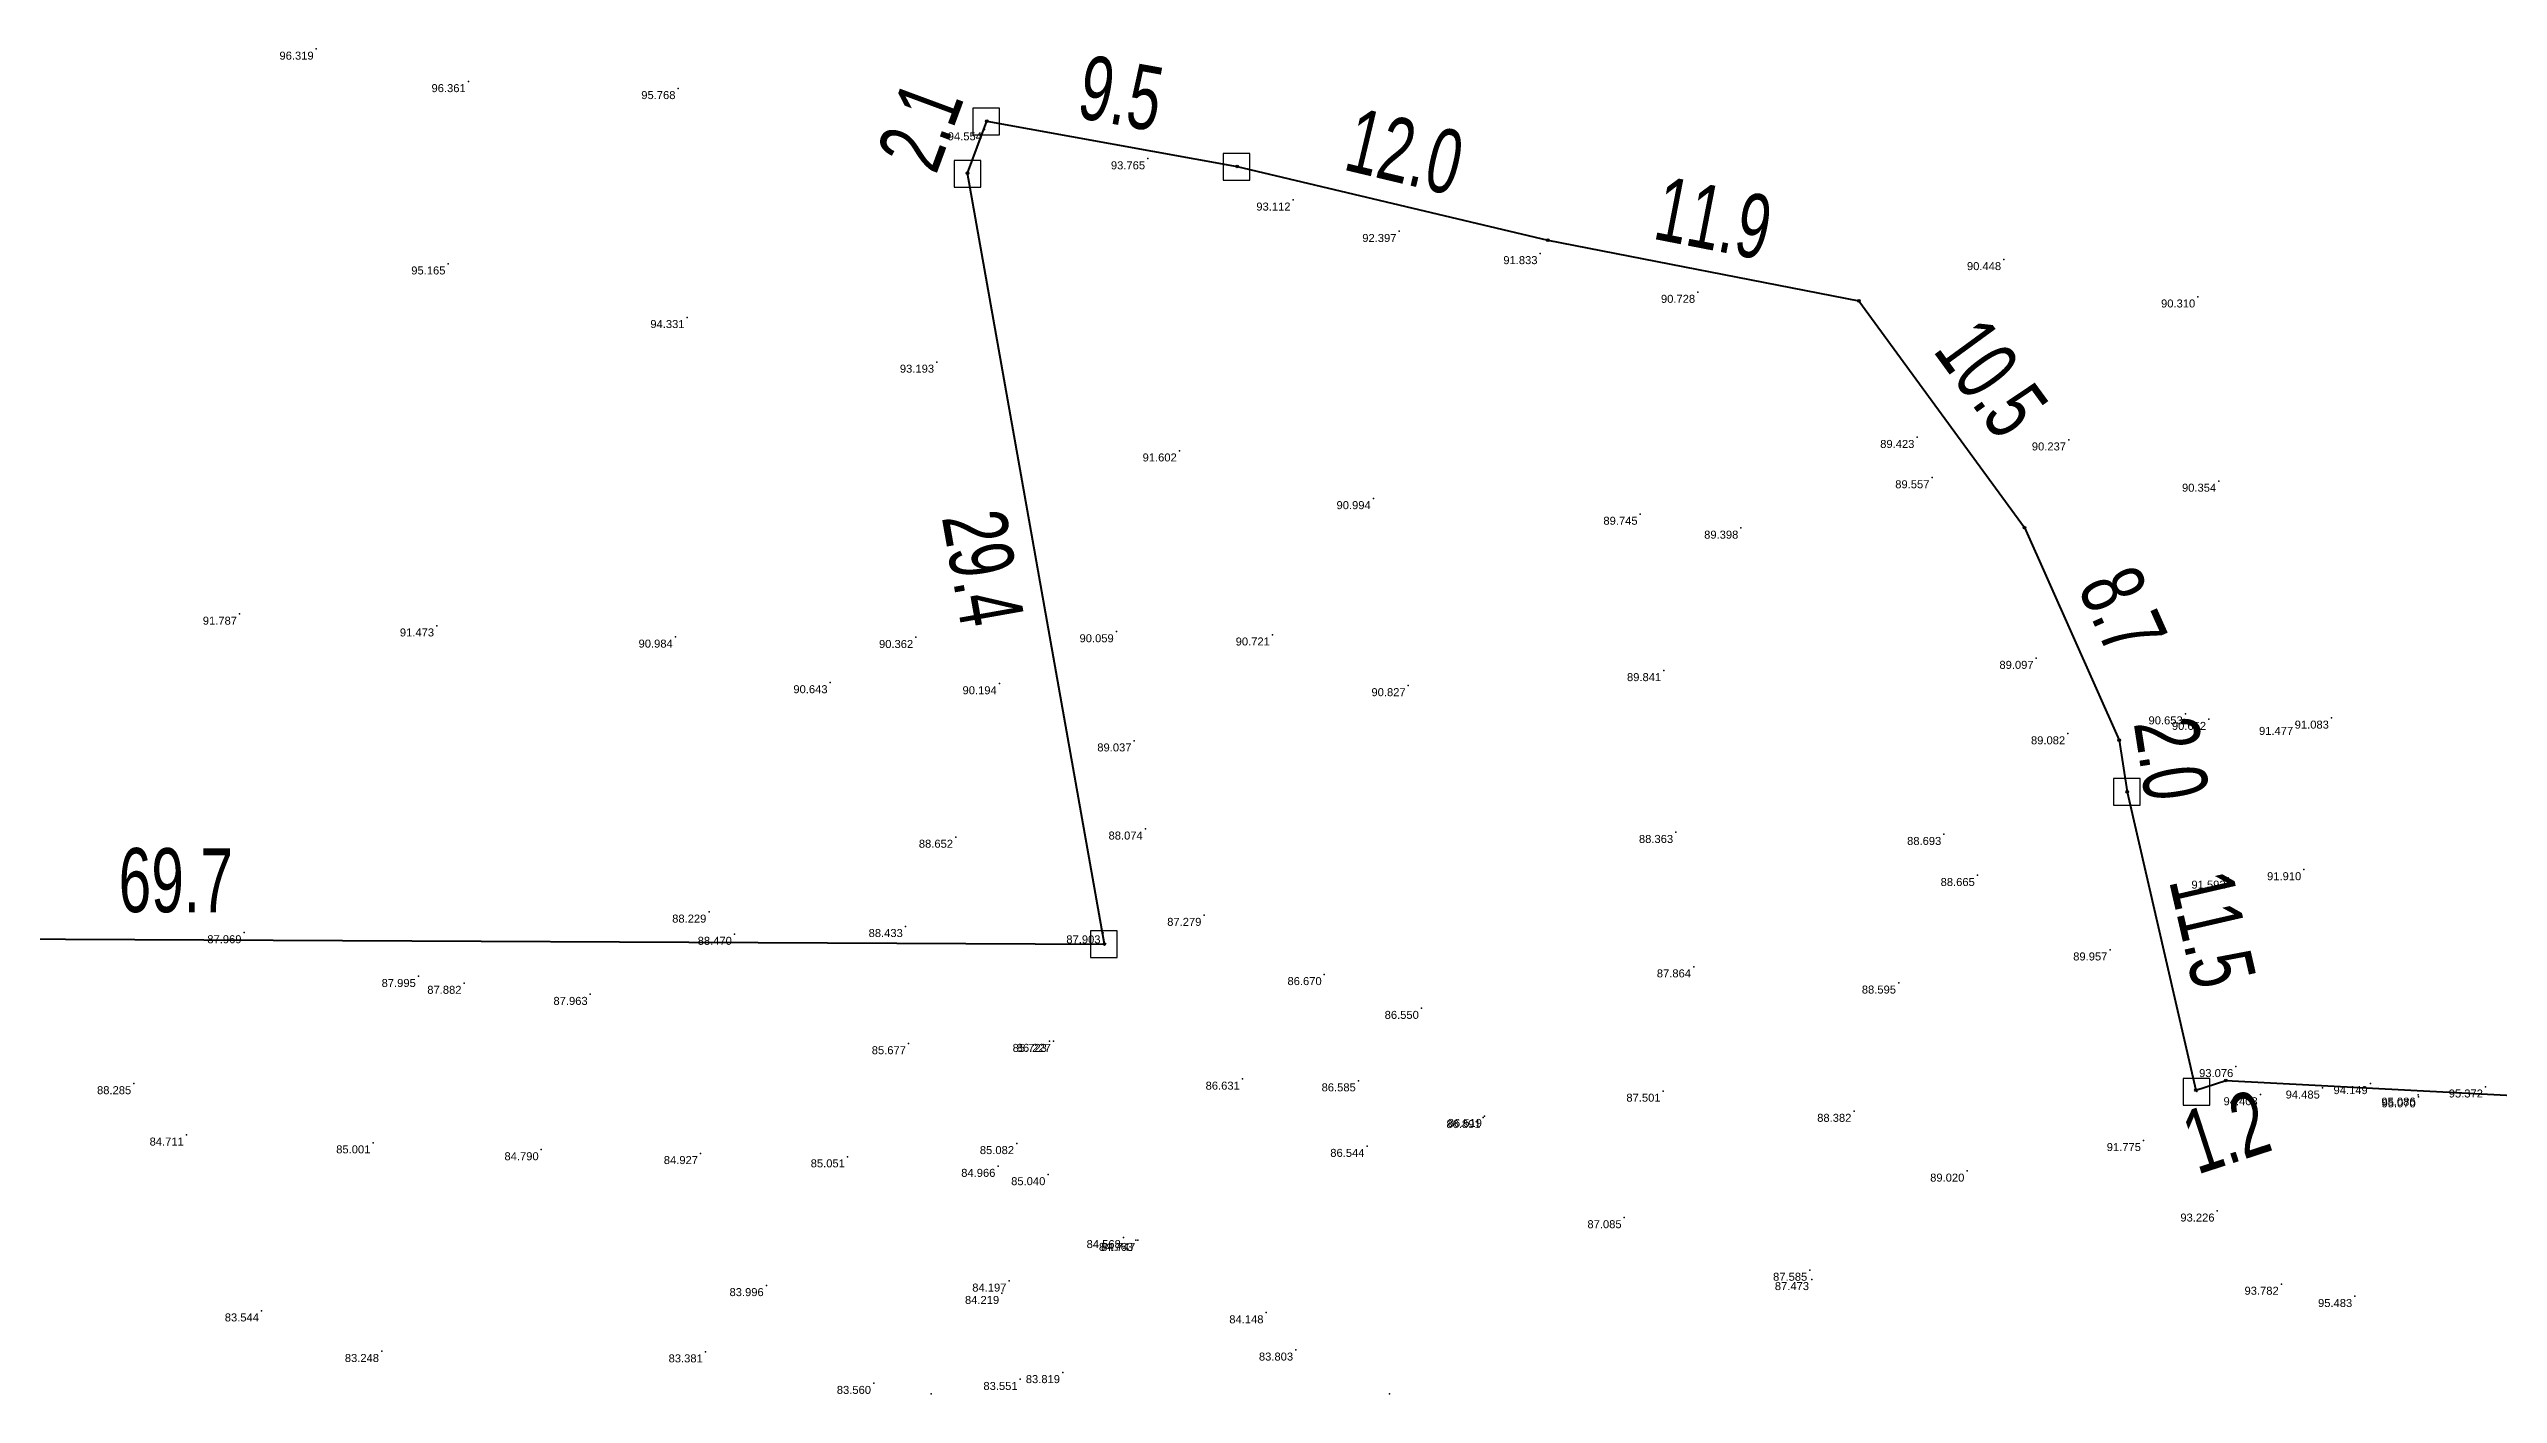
# Model space of a CAD drawing. Header units: millimetres. Extents: x 706139 to 707011, y 753722 to 954403.
# Drawn here: x 706618.8 to 706710.6, y 954233.1 to 954283.5 of the extents above; entities that cross this region are included whole.
import ezdxf
from ezdxf.enums import TextEntityAlignment as Align

# ---------------------------------------------------------------- set-up
doc = ezdxf.new("R2010")
doc.units = ezdxf.units.MM
doc.linetypes.add('SOLID_LINE', pattern=[0])
doc.layers.add('BD', color=1, linetype='Continuous', lineweight=40)
doc.layers.add('BD SYMBOL', color=7, linetype='Continuous', lineweight=30)
for name, color, linetype in [('dim', 7, 'Continuous'), ('Height', 7, 'Continuous'), ('SY SYMBOL', 7, 'Continuous')]:
    doc.layers.add(name, color=color, linetype=linetype)
doc.styles.add('DIM', font='ARIALN.TTF', dxfattribs={"width": 0.8, "height": 2.4})
doc.styles.get("Standard").update_dxf_attribs({"font": 'arial.ttf'})
doc.dimstyles.get("Standard").update_dxf_attribs({"dimtxt": 0.18, "dimasz": 0.18, "dimexe": 0.18, "dimexo": 0.0625, "dimgap": 0.09, "dimtad": 0, "dimtih": 1, "dimtoh": 1, "dimdec": 4, "dimzin": 0, "dimdsep": 46, "dimtxsty": 'Standard', "dimcen": 0.09, "dimadec": 0, "dimazin": 0, "dimtfac": 1, "dimtdec": 4, "dimtofl": 0, "dimtmove": 0, "dimatfit": 3, "dimfxl": 1, "dimtolj": 1, "dimtzin": 0, "dimarcsym": 0})

# ---------------------------------------------------------------- blocks, each defined once
blk = doc.blocks.new('BD')
at = {"linetype": 'ByBlock'}
for p, q in [((-0.037, -0.034), (0.037, 0.034)), ((-0.035, 0.035), (0.035, -0.035))]:
    blk.add_line(p, q, dxfattribs=at)
blk.add_circle((0, 0), 0.05)
blk.add_point((0, 0))
blk = doc.blocks.new('SYSTONE')
at = {"color": 6}
blk.add_polyline3d([(-0.256, -0.003, 0), (-0.256, -0.253, 0), (0.244, -0.253, 0), (0.244, 0.247, 0), (-0.256, 0.247, 0), (-0.256, -0.003, 0)], close=True, dxfattribs=at)
blk.add_point((0, 0), dxfattribs=at)
blk = doc.blocks.new('*D57')
at = {"layer": 'Defpoints', "color": 0, "transparency": 16777216}
for p in [(707907.16, 954220.994), (707837.498, 954219.095), (707907.15, 954218.779)]:
    blk.add_point(p, dxfattribs=at)
at = {"layer": 'dim', "color": 0, "transparency": 16777216, "insert": (707872.334, 954221.152), "char_height": 2.4, "attachment_point": 5, "rotation": 359.74006, "style": 'DIM'}
blk.add_mtext('\\A1;69.7', dxfattribs=at)
blk = doc.blocks.new('*D58')
at = {"layer": 'Defpoints', "color": 0, "transparency": 16777216}
for p in [(707900.025, 954247.325), (707902.018, 954247.679), (707907.15, 954218.779)]:
    blk.add_point(p, dxfattribs=at)
at = {"layer": 'dim', "color": 0, "transparency": 16777216, "insert": (707902.591, 954232.875), "char_height": 2.4, "attachment_point": 5, "rotation": 280.06949, "style": 'DIM'}
blk.add_mtext('\\A1;29.4', dxfattribs=at)
blk = doc.blocks.new('*D59')
at = {"layer": 'Defpoints', "color": 0, "transparency": 16777216}
for p in [(707900.604, 954250.414), (707902.738, 954249.623), (707902.018, 954247.679)]:
    blk.add_point(p, dxfattribs=at)
at = {"layer": 'dim', "color": 0, "transparency": 16777216, "insert": (707900.244, 954249.442), "char_height": 2.4, "attachment_point": 5, "rotation": 69.67686, "style": 'DIM'}
blk.add_mtext('\\A1;2.1', dxfattribs=at)
blk = doc.blocks.new('*D60')
at = {"layer": 'Defpoints', "color": 0, "transparency": 16777216}
for p in [(707912.466, 954249.824), (707902.738, 954249.623), (707912.126, 954247.933)]:
    blk.add_point(p, dxfattribs=at)
at = {"layer": 'dim', "color": 0, "transparency": 16777216, "insert": (707907.772, 954250.669), "char_height": 2.4, "attachment_point": 5, "rotation": 349.79508, "style": 'DIM'}
blk.add_mtext('\\A1;9.5', dxfattribs=at)
blk = doc.blocks.new('*D61')
at = {"layer": 'Defpoints', "color": 0, "transparency": 16777216}
for p in [(707912.126, 954247.933), (707924.239, 954247.092), (707923.781, 954245.162)]:
    blk.add_point(p, dxfattribs=at)
at = {"layer": 'dim', "color": 0, "transparency": 16777216, "insert": (707918.412, 954248.477), "char_height": 2.4, "attachment_point": 5, "rotation": 346.62611, "style": 'DIM'}
blk.add_mtext('\\A1;12.0', dxfattribs=at)
blk = doc.blocks.new('*D62')
at = {"layer": 'Defpoints', "color": 0, "transparency": 16777216}
for p in [(707923.781, 954245.162), (707935.821, 954244.844), (707935.441, 954242.892)]:
    blk.add_point(p, dxfattribs=at)
at = {"layer": 'dim', "color": 0, "transparency": 16777216, "insert": (707929.991, 954245.979), "char_height": 2.4, "attachment_point": 5, "rotation": 348.98331, "style": 'DIM'}
blk.add_mtext('\\A1;11.9', dxfattribs=at)
blk = doc.blocks.new('*D63')
at = {"layer": 'Defpoints', "color": 0, "transparency": 16777216}
for p in [(707935.441, 954242.892), (707943.506, 954235.744), (707941.649, 954234.388)]:
    blk.add_point(p, dxfattribs=at)
at = {"layer": 'dim', "color": 0, "transparency": 16777216, "insert": (707940.402, 954239.996), "char_height": 2.4, "attachment_point": 5, "rotation": 306.1298, "style": 'DIM'}
blk.add_mtext('\\A1;10.5', dxfattribs=at)
blk = doc.blocks.new('*D64')
at = {"layer": 'Defpoints', "color": 0, "transparency": 16777216}
for p in [(707941.649, 954234.388), (707947.104, 954227.267), (707945.201, 954226.419)]:
    blk.add_point(p, dxfattribs=at)
at = {"layer": 'dim', "color": 0, "transparency": 16777216, "insert": (707945.328, 954231.252), "char_height": 2.4, "attachment_point": 5, "rotation": 294.02383, "style": 'DIM'}
blk.add_mtext('\\A1;8.7', dxfattribs=at)
blk = doc.blocks.new('*D65')
at = {"layer": 'Defpoints', "color": 0, "transparency": 16777216}
for p in [(707945.201, 954226.419), (707945.502, 954224.482), (707947.294, 954224.761)]:
    blk.add_point(p, dxfattribs=at)
at = {"layer": 'dim', "color": 0, "transparency": 16777216, "insert": (707947.144, 954225.729), "char_height": 2.4, "attachment_point": 5, "rotation": 278.83283, "style": 'DIM'}
blk.add_mtext('\\A1;2.0', dxfattribs=at)
blk = doc.blocks.new('*D66')
at = {"layer": 'Defpoints', "color": 0, "transparency": 16777216}
for p in [(707945.502, 954224.482), (707948.076, 954213.299), (707949.98, 954213.738)]:
    blk.add_point(p, dxfattribs=at)
at = {"layer": 'dim', "color": 0, "transparency": 16777216, "insert": (707948.693, 954219.329), "char_height": 2.4, "attachment_point": 5, "rotation": 282.96206, "style": 'DIM'}
blk.add_mtext('\\A1;11.5', dxfattribs=at)
blk = doc.blocks.new('*D67')
at = {"layer": 'Defpoints', "color": 0, "transparency": 16777216}
for p in [(707948.076, 954213.299), (707949.202, 954213.667), (707949.77, 954211.927)]:
    blk.add_point(p, dxfattribs=at)
at = {"layer": 'dim', "color": 0, "transparency": 16777216, "insert": (707949.207, 954211.743), "char_height": 2.4, "attachment_point": 5, "rotation": 18.09846, "style": 'DIM'}
blk.add_mtext('\\A1;1.2', dxfattribs=at)
blk = doc.blocks.new('*D68')
at = {"layer": 'Defpoints', "color": 0, "transparency": 16777216}
for p in [(707977.032, 954214.091), (707949.202, 954213.667), (707976.932, 954212.197)]:
    blk.add_point(p, dxfattribs=at)
at = {"layer": 'dim', "color": 0, "transparency": 16777216, "insert": (707963.167, 954214.826), "char_height": 2.4, "attachment_point": 5, "rotation": 356.96552, "style": 'DIM'}
blk.add_mtext('\\A1;27.8', dxfattribs=at)
blk = doc.blocks.new('FGHFGH')
at = {"layer": 'BD'}
for p, q in [((707902.01774, 954247.6792), (707902.73774, 954249.6232)), ((707902.73774, 954249.6232), (707912.12574, 954247.9332)), ((707912.12574, 954247.9332), (707923.78074, 954245.1622)), ((707907.14974, 954218.7792), (707902.01774, 954247.6792)), ((707923.78074, 954245.1622), (707935.44074, 954242.8922)), ((707935.44074, 954242.8922), (707941.64874, 954234.3882)), ((707941.64874, 954234.3882), (707945.20074, 954226.4192)), ((707945.20074, 954226.4192), (707945.50174, 954224.4822)), ((707945.50174, 954224.4822), (707948.07574, 954213.2992)), ((707837.49774, 954219.0952), (707907.14974, 954218.7792)), ((707948.07574, 954213.2992), (707949.20174, 954213.6672)), ((707949.20174, 954213.6672), (707976.93174, 954212.1972))]:
    blk.add_line(p, q, dxfattribs=at)
at = {"layer": 'BD SYMBOL'}
for p in [(707902.73774, 954249.6232, 94.729), (707912.12574, 954247.9332, 94.053), (707902.01774, 954247.6792, 94.406), (707923.78074, 954245.1622, 91.924), (707935.44074, 954242.8922, 90.565), (707941.64874, 954234.3882, 90.116), (707945.20074, 954226.4192, 89.862), (707945.50174, 954224.4822, 90.398), (707907.14974, 954218.7792, 88.075), (707948.07574, 954213.2992, 92.478), (707949.20174, 954213.6672, 93.255)]:
    blk.add_blockref('BD', p, dxfattribs=at)
at = {"layer": 'SY SYMBOL', "xscale": 2, "yscale": 2, "zscale": 2}
for p in [(707902.73374, 954249.6212, 94.723), (707902.02974, 954247.6592, 94.397), (707912.12174, 954247.9242, 94.052), (707945.49474, 954224.4962, 90.366), (707907.14774, 954218.7852, 88.097), (707948.10974, 954213.2442, 92.548)]:
    blk.add_blockref('SYSTONE', p, dxfattribs=at)
at = {"layer": 'dim'}
for p1, p2, distance, picture, middle in [((707902.73774, 954249.6232), (707912.12574, 954247.9332), 1.92136, '*D60', (707907.77214, 954250.66917)), ((707902.01774, 954247.6792), (707902.73774, 954249.6232), 2.27549, '*D59', (707900.2439, 954249.44151)), ((707912.12574, 954247.9332), (707923.78074, 954245.1622), 1.98321, '*D61', (707918.41196, 954248.47713)), ((707923.78074, 954245.1622), (707935.44074, 954242.8922), 1.98805, '*D62', (707929.99064, 954245.97861)), ((707907.14974, 954218.7792), (707902.01774, 954247.6792), 2.02414, '*D58', (707902.59078, 954232.8753)), ((707935.44074, 954242.8922), (707941.64874, 954234.3882), 2.29896, '*D63', (707940.40157, 954239.99571)), ((707941.64874, 954234.3882), (707945.20074, 954226.4192), 2.08326, '*D64', (707945.32754, 954231.25183)), ((707945.20074, 954226.4192), (707945.50174, 954224.4822), 1.81394, '*D65', (707947.14367, 954225.72924)), ((707945.50174, 954224.4822), (707948.07574, 954213.2992), 1.95426, '*D66', (707948.6932, 954219.32906)), ((707837.49774, 954219.0952), (707907.14974, 954218.7792), 2.21499, '*D57', (707872.33379, 954221.15217)), ((707949.20174, 954213.6672), (707976.93174, 954212.1972), 1.89644, '*D68', (707963.16713, 954214.82598)), ((707948.07574, 954213.2992), (707949.20174, 954213.6672), -1.83075, '*D67', (707949.20746, 954211.74303))]:
    dim = blk.add_aligned_dim(p1=p1, p2=p2, distance=distance, dimstyle='Standard', dxfattribs=at)
    dim.commit()
    dim.dimension.update_dxf_attribs({"geometry": picture, "text_midpoint": middle})

msp = doc.modelspace()

# ---------------------------------------------------------------- linework, layer by layer
at = {"color": 0, "linetype": 'SOLID_LINE'}
for p in [(706628.7845, 954283.5488, 96.3193), (706628.7845, 954283.5488, 96.3193), (706634.4848, 954282.3311, 96.361), (706634.4848, 954282.3311, 96.361), (706642.3491, 954282.0705, 95.7683), (706642.3491, 954282.0705, 95.7683), (706653.8392, 954280.5249, 94.5537), (706653.8392, 954280.5249, 94.5537), (706659.9567, 954279.4375, 93.7649), (706659.9567, 954279.4375, 93.7649), (706665.4085, 954277.8905, 93.1119), (706665.4085, 954277.8905, 93.1119), (706669.3808, 954276.7132, 92.3966), (706669.3808, 954276.7132, 92.3966), (706633.7257, 954275.4957, 95.1645), (706633.7257, 954275.4957, 95.1645), (706674.6688, 954275.8832, 91.8328), (706674.6688, 954275.8832, 91.8328), (706692.0508, 954275.6586, 90.448), (706692.0508, 954275.6586, 90.448), (706680.5787, 954274.4328, 90.7278), (706680.5787, 954274.4328, 90.7278), (706699.3283, 954274.2587, 90.3103), (706699.3283, 954274.2587, 90.3103), (706642.6887, 954273.4866, 94.3309), (706642.6887, 954273.4866, 94.3309), (706652.0451, 954271.8138, 93.1931), (706652.0451, 954271.8138, 93.1931), (706688.7992, 954268.9921, 89.4226), (706688.7992, 954268.9921, 89.4226), (706661.1448, 954268.4859, 91.6015), (706661.1448, 954268.4859, 91.6015), (706694.484, 954268.899, 90.2368), (706694.484, 954268.899, 90.2368), (706689.3636, 954267.4803, 89.5573), (706689.3636, 954267.4803, 89.5573), (706700.1129, 954267.3516, 90.3541), (706700.1129, 954267.3516, 90.3541), (706668.4157, 954266.6981, 90.9941), (706668.4157, 954266.6981, 90.9941), (706678.4211, 954266.1125, 89.7451), (706678.4211, 954266.1125, 89.7451), (706682.1982, 954265.5912, 89.3981), (706682.1982, 954265.5912, 89.3981), (706625.9106, 954262.3668, 91.7868), (706625.9106, 954262.3668, 91.7868), (706633.2987, 954261.9261, 91.473), (706633.2987, 954261.9261, 91.473), (706658.7803, 954261.7067, 90.0586), (706658.7803, 954261.7067, 90.0586), (706642.2476, 954261.5066, 90.984), (706642.2476, 954261.5066, 90.984), (706651.2618, 954261.4922, 90.3618), (706651.2618, 954261.4922, 90.3618), (706664.634, 954261.5866, 90.7209), (706664.634, 954261.5866, 90.7209), (706693.2686, 954260.7102, 89.0974), (706693.2686, 954260.7102, 89.0974), (706648.0514, 954259.7969, 90.643), (706648.0514, 954259.7969, 90.643), (706679.3056, 954260.2499, 89.8405), (706679.3056, 954260.2499, 89.8405), (706654.3937, 954259.7577, 90.1944), (706654.3937, 954259.7577, 90.1944), (706669.7253, 954259.6862, 90.8266), (706669.7253, 954259.6862, 90.8266), (706698.8589, 954258.6295, 90.6534), (706698.8589, 954258.6295, 90.6534), (706699.7354, 954258.4223, 90.6524), (706699.7354, 954258.4223, 90.6524), (706703.0006, 954258.2357, 91.4768), (706703.0006, 954258.2357, 91.4768), (706704.3392, 954258.4698, 91.0832), (706704.3392, 954258.4698, 91.0832), (706659.4465, 954257.6147, 89.0365), (706659.4465, 954257.6147, 89.0365), (706694.452, 954257.8816, 89.0818), (706694.452, 954257.8816, 89.0818), (706659.8679, 954254.3112, 88.0737), (706659.8679, 954254.3112, 88.0737), (706652.7558, 954254.004, 88.6521), (706652.7558, 954254.004, 88.6521), (706679.7536, 954254.1838, 88.3628), (706679.7536, 954254.1838, 88.3628), (706689.8071, 954254.1088, 88.6928), (706689.8071, 954254.1088, 88.6928), (706691.0641, 954252.5699, 88.6645), (706691.0641, 954252.5699, 88.6645), (706700.4679, 954252.4712, 91.592), (706700.4679, 954252.4712, 91.592), (706703.3032, 954252.7877, 91.9098), (706703.3032, 954252.7877, 91.9098), (706643.5081, 954251.1982, 88.2292), (706643.5081, 954251.1982, 88.2292), (706650.8731, 954250.6563, 88.4334), (706650.8731, 954250.6563, 88.4334), (706662.0674, 954251.0755, 87.2787), (706662.0674, 954251.0755, 87.2787), (706626.0795, 954250.4241, 87.9689), (706626.0795, 954250.4241, 87.9689), (706644.4648, 954250.3648, 88.4702), (706644.4648, 954250.3648, 88.4702), (706658.2851, 954250.4179, 87.9032), (706658.2851, 954250.4179, 87.9032), (706696.0348, 954249.7785, 89.9569), (706696.0348, 954249.7785, 89.9569), (706632.6144, 954248.784, 87.9953), (706632.6144, 954248.784, 87.9953), (706666.5763, 954248.8547, 86.6699), (706666.5763, 954248.8547, 86.6699), (706680.4239, 954249.1439, 87.8639), (706680.4239, 954249.1439, 87.8639), (706634.327, 954248.5274, 87.8822), (706634.327, 954248.5274, 87.8822), (706639.057, 954248.1124, 87.9628), (706639.057, 954248.1124, 87.9628), (706688.1103, 954248.5372, 88.5954), (706688.1103, 954248.5372, 88.5954), (706670.22, 954247.5881, 86.5499), (706670.22, 954247.5881, 86.5499), (706650.9901, 954246.2641, 85.6773), (706650.9901, 954246.2641, 85.6773), (706656.2712, 954246.3496, 85.723), (706656.2712, 954246.3496, 85.723), (706656.4236, 954246.352, 86.2265), (706656.4236, 954246.352, 86.2265), (706700.7558, 954245.406, 93.0764), (706700.7558, 954245.406, 93.0764), (706621.9447, 954244.7647, 88.2855), (706621.9447, 954244.7647, 88.2855), (706663.5072, 954244.9353, 86.6307), (706663.5072, 954244.9353, 86.6307), (706667.8556, 954244.8708, 86.5845), (706667.8556, 954244.8708, 86.5845), (706679.2821, 954244.4832, 87.501), (706679.2821, 954244.4832, 87.501), (706701.67, 954244.3505, 94.4025), (706701.67, 954244.3505, 94.4025), (706703.9997, 954244.6021, 94.4848), (706703.9997, 954244.6021, 94.4848), (706705.7946, 954244.7676, 94.1491), (706705.7946, 954244.7676, 94.1491), (706707.5884, 954244.3354, 95.0861), (706707.5884, 954244.3354, 95.0861), (706707.5957, 954244.2707, 95.0703), (706707.5957, 954244.2707, 95.0703), (706710.1144, 954244.6413, 95.372), (706710.1144, 954244.6413, 95.372), (706672.5355, 954243.4948, 86.8908), (706672.5355, 954243.4948, 86.8908), (706672.5852, 954243.5372, 86.5192), (706672.5852, 954243.5372, 86.5192), (706686.4372, 954243.7286, 88.3818), (706686.4372, 954243.7286, 88.3818), (706623.9161, 954242.839, 84.7107), (706623.9161, 954242.839, 84.7107), (706630.9116, 954242.5468, 85.0014), (706630.9116, 954242.5468, 85.0014), (706655.0427, 954242.5191, 85.0818), (706655.0427, 954242.5191, 85.0818), (706668.1819, 954242.4147, 86.5442), (706668.1819, 954242.4147, 86.5442), (706697.2924, 954242.633, 91.7749), (706697.2924, 954242.633, 91.7749), (706637.2201, 954242.2885, 84.7897), (706637.2201, 954242.2885, 84.7897), (706643.1935, 954242.1451, 84.9274), (706643.1935, 954242.1451, 84.9274), (706648.701, 954242.0223, 85.0507), (706648.701, 954242.0223, 85.0507), (706654.3442, 954241.6658, 84.9656), (706654.3442, 954241.6658, 84.9656), (706690.6721, 954241.4875, 89.0198), (706690.6721, 954241.4875, 89.0198), (706656.2167, 954241.3534, 85.04), (706656.2167, 954241.3534, 85.04), (706677.8219, 954239.741, 87.0852), (706677.8219, 954239.741, 87.0852), (706700.0521, 954239.99, 93.2259), (706700.0521, 954239.99, 93.2259), (706659.0458, 954238.9956, 84.5676), (706659.0458, 954238.9956, 84.5676), (706659.5069, 954238.8891, 84.7625), (706659.5069, 954238.8891, 84.7625), (706659.5907, 954238.8895, 84.7471), (706659.5907, 954238.8895, 84.7471), (706684.782, 954237.7703, 87.5849), (706684.782, 954237.7703, 87.5849), (706645.6578, 954237.1948, 83.9955), (706645.6578, 954237.1948, 83.9955), (706654.4854, 954236.9015, 84.2192), (706654.4854, 954236.9015, 84.2192), (706654.7584, 954237.3642, 84.197), (706654.7584, 954237.3642, 84.197), (706684.8483, 954237.4202, 87.4734), (706684.8483, 954237.4202, 87.4734), (706702.4584, 954237.2465, 93.7818), (706702.4584, 954237.2465, 93.7818), (706626.7338, 954236.2458, 83.5438), (706626.7338, 954236.2458, 83.5438), (706664.3949, 954236.1752, 84.1476), (706664.3949, 954236.1752, 84.1476), (706705.2142, 954236.7866, 95.4833), (706705.2142, 954236.7866, 95.4833), (706631.2349, 954234.7247, 83.2482), (706631.2349, 954234.7247, 83.2482), (706643.3739, 954234.7103, 83.3808), (706643.3739, 954234.7103, 83.3808), (706665.5061, 954234.778, 83.8033), (706665.5061, 954234.778, 83.8033), (706649.6807, 954233.5288, 83.56), (706649.6807, 954233.5288, 83.56), (706655.1767, 954233.6768, 83.551), (706655.1767, 954233.6768, 83.551), (706656.7664, 954233.9334, 83.8188), (706656.7664, 954233.9334, 83.8188), (706669.0212, 954233.1357, 83.8742), (706669.0212, 954233.1357, 83.8742), (706651.8352, 954233.1315, 83.5979), (706651.8352, 954233.1315, 83.5979)]:
    msp.add_point(p, dxfattribs=at)

# ---------------------------------------------------------------- block references
msp.add_blockref('FGHFGH', (-1248.8207, 31.2158))

# ---------------------------------------------------------------- texts
at = {"layer": 'Height', "color": 4, "linetype": 'SOLID_LINE'}
for s, p in [('96.319', (706628.6845, 954283.4488, 96.3193)), ('96.319', (706628.6845, 954283.4488, 96.3193)), ('96.361', (706634.3848, 954282.2311, 96.361)), ('96.361', (706634.3848, 954282.2311, 96.361)), ('95.768', (706642.2491, 954281.9705, 95.7683)), ('95.768', (706642.2491, 954281.9705, 95.7683)), ('94.554', (706653.7392, 954280.4249, 94.5537)), ('94.554', (706653.7392, 954280.4249, 94.5537)), ('93.765', (706659.8567, 954279.3375, 93.7649)), ('93.765', (706659.8567, 954279.3375, 93.7649)), ('93.112', (706665.3085, 954277.7905, 93.1119)), ('93.112', (706665.3085, 954277.7905, 93.1119)), ('92.397', (706669.2808, 954276.6132, 92.3966)), ('92.397', (706669.2808, 954276.6132, 92.3966)), ('95.165', (706633.6257, 954275.3957, 95.1645)), ('95.165', (706633.6257, 954275.3957, 95.1645)), ('91.833', (706674.5688, 954275.7832, 91.8328)), ('91.833', (706674.5688, 954275.7832, 91.8328)), ('90.448', (706691.9508, 954275.5586, 90.448)), ('90.448', (706691.9508, 954275.5586, 90.448)), ('90.728', (706680.4787, 954274.3328, 90.7278)), ('90.728', (706680.4787, 954274.3328, 90.7278)), ('90.310', (706699.2283, 954274.1587, 90.3103)), ('90.310', (706699.2283, 954274.1587, 90.3103)), ('94.331', (706642.5887, 954273.3866, 94.3309)), ('94.331', (706642.5887, 954273.3866, 94.3309)), ('93.193', (706651.9451, 954271.7138, 93.1931)), ('93.193', (706651.9451, 954271.7138, 93.1931)), ('91.602', (706661.0448, 954268.3859, 91.6015)), ('91.602', (706661.0448, 954268.3859, 91.6015)), ('89.423', (706688.6992, 954268.8921, 89.4226)), ('89.423', (706688.6992, 954268.8921, 89.4226)), ('90.237', (706694.384, 954268.799, 90.2368)), ('90.237', (706694.384, 954268.799, 90.2368)), ('89.557', (706689.2636, 954267.3803, 89.5573)), ('89.557', (706689.2636, 954267.3803, 89.5573)), ('90.354', (706700.0129, 954267.2516, 90.3541)), ('90.354', (706700.0129, 954267.2516, 90.3541)), ('90.994', (706668.3157, 954266.5981, 90.9941)), ('90.994', (706668.3157, 954266.5981, 90.9941)), ('89.745', (706678.3211, 954266.0125, 89.7451)), ('89.745', (706678.3211, 954266.0125, 89.7451)), ('89.398', (706682.0982, 954265.4912, 89.3981)), ('89.398', (706682.0982, 954265.4912, 89.3981)), ('91.787', (706625.8106, 954262.2668, 91.7868)), ('91.787', (706625.8106, 954262.2668, 91.7868)), ('91.473', (706633.1987, 954261.8261, 91.473)), ('91.473', (706633.1987, 954261.8261, 91.473)), ('90.059', (706658.6803, 954261.6067, 90.0586)), ('90.059', (706658.6803, 954261.6067, 90.0586)), ('90.984', (706642.1476, 954261.4066, 90.984)), ('90.984', (706642.1476, 954261.4066, 90.984)), ('90.362', (706651.1618, 954261.3922, 90.3618)), ('90.362', (706651.1618, 954261.3922, 90.3618)), ('90.721', (706664.534, 954261.4866, 90.7209)), ('90.721', (706664.534, 954261.4866, 90.7209)), ('89.841', (706679.2056, 954260.1499, 89.8405)), ('89.841', (706679.2056, 954260.1499, 89.8405)), ('89.097', (706693.1686, 954260.6102, 89.0974)), ('89.097', (706693.1686, 954260.6102, 89.0974)), ('90.643', (706647.9514, 954259.6969, 90.643)), ('90.643', (706647.9514, 954259.6969, 90.643)), ('90.194', (706654.2937, 954259.6577, 90.1944)), ('90.194', (706654.2937, 954259.6577, 90.1944)), ('90.827', (706669.6253, 954259.5862, 90.8266)), ('90.827', (706669.6253, 954259.5862, 90.8266)), ('90.653', (706698.7589, 954258.5295, 90.6534)), ('90.653', (706698.7589, 954258.5295, 90.6534)), ('90.652', (706699.6354, 954258.3223, 90.6524)), ('90.652', (706699.6354, 954258.3223, 90.6524)), ('91.477', (706702.9006, 954258.1357, 91.4768)), ('91.477', (706702.9006, 954258.1357, 91.4768)), ('91.083', (706704.2392, 954258.3698, 91.0832)), ('91.083', (706704.2392, 954258.3698, 91.0832)), ('89.037', (706659.3465, 954257.5147, 89.0365)), ('89.037', (706659.3465, 954257.5147, 89.0365)), ('89.082', (706694.352, 954257.7816, 89.0818)), ('89.082', (706694.352, 954257.7816, 89.0818)), ('88.652', (706652.6558, 954253.904, 88.6521)), ('88.652', (706652.6558, 954253.904, 88.6521)), ('88.074', (706659.7679, 954254.2112, 88.0737)), ('88.074', (706659.7679, 954254.2112, 88.0737)), ('88.363', (706679.6536, 954254.0838, 88.3628)), ('88.363', (706679.6536, 954254.0838, 88.3628)), ('88.693', (706689.7071, 954254.0088, 88.6928)), ('88.693', (706689.7071, 954254.0088, 88.6928)), ('88.665', (706690.9641, 954252.4699, 88.6645)), ('88.665', (706690.9641, 954252.4699, 88.6645)), ('91.910', (706703.2032, 954252.6877, 91.9098)), ('91.910', (706703.2032, 954252.6877, 91.9098)), ('91.592', (706700.3679, 954252.3712, 91.592)), ('91.592', (706700.3679, 954252.3712, 91.592)), ('88.229', (706643.4081, 954251.0982, 88.2292)), ('88.229', (706643.4081, 954251.0982, 88.2292)), ('87.279', (706661.9674, 954250.9755, 87.2787)), ('87.279', (706661.9674, 954250.9755, 87.2787)), ('87.969', (706625.9795, 954250.3241, 87.9689)), ('87.969', (706625.9795, 954250.3241, 87.9689)), ('88.470', (706644.3648, 954250.2648, 88.4702)), ('88.470', (706644.3648, 954250.2648, 88.4702)), ('88.433', (706650.7731, 954250.5563, 88.4334)), ('88.433', (706650.7731, 954250.5563, 88.4334)), ('87.903', (706658.1851, 954250.3179, 87.9032)), ('87.903', (706658.1851, 954250.3179, 87.9032)), ('89.957', (706695.9348, 954249.6785, 89.9569)), ('89.957', (706695.9348, 954249.6785, 89.9569)), ('86.670', (706666.4763, 954248.7547, 86.6699)), ('86.670', (706666.4763, 954248.7547, 86.6699)), ('87.864', (706680.3239, 954249.0439, 87.8639)), ('87.864', (706680.3239, 954249.0439, 87.8639)), ('87.995', (706632.5144, 954248.684, 87.9953)), ('87.995', (706632.5144, 954248.684, 87.9953)), ('87.882', (706634.227, 954248.4274, 87.8822)), ('87.882', (706634.227, 954248.4274, 87.8822)), ('87.963', (706638.957, 954248.0124, 87.9628)), ('87.963', (706638.957, 954248.0124, 87.9628)), ('88.595', (706688.0103, 954248.4372, 88.5954)), ('88.595', (706688.0103, 954248.4372, 88.5954)), ('86.550', (706670.12, 954247.4881, 86.5499)), ('86.550', (706670.12, 954247.4881, 86.5499)), ('85.677', (706650.8901, 954246.1641, 85.6773)), ('85.677', (706650.8901, 954246.1641, 85.6773)), ('85.723', (706656.1712, 954246.2496, 85.723)), ('85.723', (706656.1712, 954246.2496, 85.723)), ('86.227', (706656.3236, 954246.252, 86.2265)), ('86.227', (706656.3236, 954246.252, 86.2265)), ('93.076', (706700.6558, 954245.306, 93.0764)), ('93.076', (706700.6558, 954245.306, 93.0764)), ('88.285', (706621.8447, 954244.6647, 88.2855)), ('88.285', (706621.8447, 954244.6647, 88.2855)), ('86.631', (706663.4072, 954244.8353, 86.6307)), ('86.631', (706663.4072, 954244.8353, 86.6307)), ('86.585', (706667.7556, 954244.7708, 86.5845)), ('86.585', (706667.7556, 954244.7708, 86.5845)), ('87.501', (706679.1821, 954244.3832, 87.501)), ('87.501', (706679.1821, 954244.3832, 87.501)), ('94.403', (706701.57, 954244.2505, 94.4025)), ('94.403', (706701.57, 954244.2505, 94.4025)), ('94.485', (706703.8997, 954244.5021, 94.4848)), ('94.485', (706703.8997, 954244.5021, 94.4848)), ('94.149', (706705.6946, 954244.6676, 94.1491)), ('94.149', (706705.6946, 954244.6676, 94.1491)), ('95.086', (706707.4884, 954244.2354, 95.0861)), ('95.086', (706707.4884, 954244.2354, 95.0861)), ('95.070', (706707.4957, 954244.1707, 95.0703)), ('95.070', (706707.4957, 954244.1707, 95.0703)), ('95.372', (706710.0144, 954244.5413, 95.372)), ('95.372', (706710.0144, 954244.5413, 95.372)), ('86.891', (706672.4355, 954243.3948, 86.8908)), ('86.891', (706672.4355, 954243.3948, 86.8908)), ('86.519', (706672.4852, 954243.4372, 86.5192)), ('86.519', (706672.4852, 954243.4372, 86.5192)), ('88.382', (706686.3372, 954243.6286, 88.3818)), ('88.382', (706686.3372, 954243.6286, 88.3818)), ('84.711', (706623.8161, 954242.739, 84.7107)), ('84.711', (706623.8161, 954242.739, 84.7107)), ('85.001', (706630.8116, 954242.4468, 85.0014)), ('85.001', (706630.8116, 954242.4468, 85.0014)), ('85.082', (706654.9427, 954242.4191, 85.0818)), ('85.082', (706654.9427, 954242.4191, 85.0818)), ('86.544', (706668.0819, 954242.3147, 86.5442)), ('86.544', (706668.0819, 954242.3147, 86.5442)), ('91.775', (706697.1924, 954242.533, 91.7749)), ('91.775', (706697.1924, 954242.533, 91.7749)), ('84.790', (706637.1201, 954242.1885, 84.7897)), ('84.790', (706637.1201, 954242.1885, 84.7897)), ('84.927', (706643.0935, 954242.0451, 84.9274)), ('84.927', (706643.0935, 954242.0451, 84.9274)), ('85.051', (706648.601, 954241.9223, 85.0507)), ('85.051', (706648.601, 954241.9223, 85.0507)), ('84.966', (706654.2442, 954241.5658, 84.9656)), ('84.966', (706654.2442, 954241.5658, 84.9656)), ('85.040', (706656.1167, 954241.2534, 85.04)), ('85.040', (706656.1167, 954241.2534, 85.04)), ('89.020', (706690.5721, 954241.3875, 89.0198)), ('89.020', (706690.5721, 954241.3875, 89.0198)), ('87.085', (706677.7219, 954239.641, 87.0852)), ('87.085', (706677.7219, 954239.641, 87.0852)), ('93.226', (706699.9521, 954239.89, 93.2259)), ('93.226', (706699.9521, 954239.89, 93.2259)), ('84.568', (706658.9458, 954238.8956, 84.5676)), ('84.568', (706658.9458, 954238.8956, 84.5676)), ('84.763', (706659.4069, 954238.7891, 84.7625)), ('84.763', (706659.4069, 954238.7891, 84.7625)), ('84.747', (706659.4907, 954238.7895, 84.7471)), ('84.747', (706659.4907, 954238.7895, 84.7471)), ('83.996', (706645.5578, 954237.0948, 83.9955)), ('83.996', (706645.5578, 954237.0948, 83.9955)), ('84.219', (706654.3854, 954236.8015, 84.2192)), ('84.219', (706654.3854, 954236.8015, 84.2192)), ('84.197', (706654.6584, 954237.2642, 84.197)), ('84.197', (706654.6584, 954237.2642, 84.197)), ('87.585', (706684.682, 954237.6703, 87.5849)), ('87.585', (706684.682, 954237.6703, 87.5849)), ('87.473', (706684.7483, 954237.3202, 87.4734)), ('87.473', (706684.7483, 954237.3202, 87.4734)), ('93.782', (706702.3584, 954237.1465, 93.7818)), ('93.782', (706702.3584, 954237.1465, 93.7818)), ('83.544', (706626.6338, 954236.1458, 83.5438)), ('83.544', (706626.6338, 954236.1458, 83.5438)), ('84.148', (706664.2949, 954236.0752, 84.1476)), ('84.148', (706664.2949, 954236.0752, 84.1476)), ('95.483', (706705.1142, 954236.6866, 95.4833)), ('95.483', (706705.1142, 954236.6866, 95.4833)), ('83.248', (706631.1349, 954234.6247, 83.2482)), ('83.248', (706631.1349, 954234.6247, 83.2482)), ('83.381', (706643.2739, 954234.6103, 83.3808)), ('83.381', (706643.2739, 954234.6103, 83.3808)), ('83.803', (706665.4061, 954234.678, 83.8033)), ('83.803', (706665.4061, 954234.678, 83.8033)), ('83.560', (706649.5807, 954233.4288, 83.56)), ('83.560', (706649.5807, 954233.4288, 83.56)), ('83.551', (706655.0767, 954233.5768, 83.551)), ('83.551', (706655.0767, 954233.5768, 83.551)), ('83.819', (706656.6664, 954233.8334, 83.8188)), ('83.819', (706656.6664, 954233.8334, 83.8188))]:
    msp.add_text(s, height=0.3, dxfattribs=at).set_placement(p, align=Align.TOP_RIGHT)

doc.saveas('drawing.dxf')
